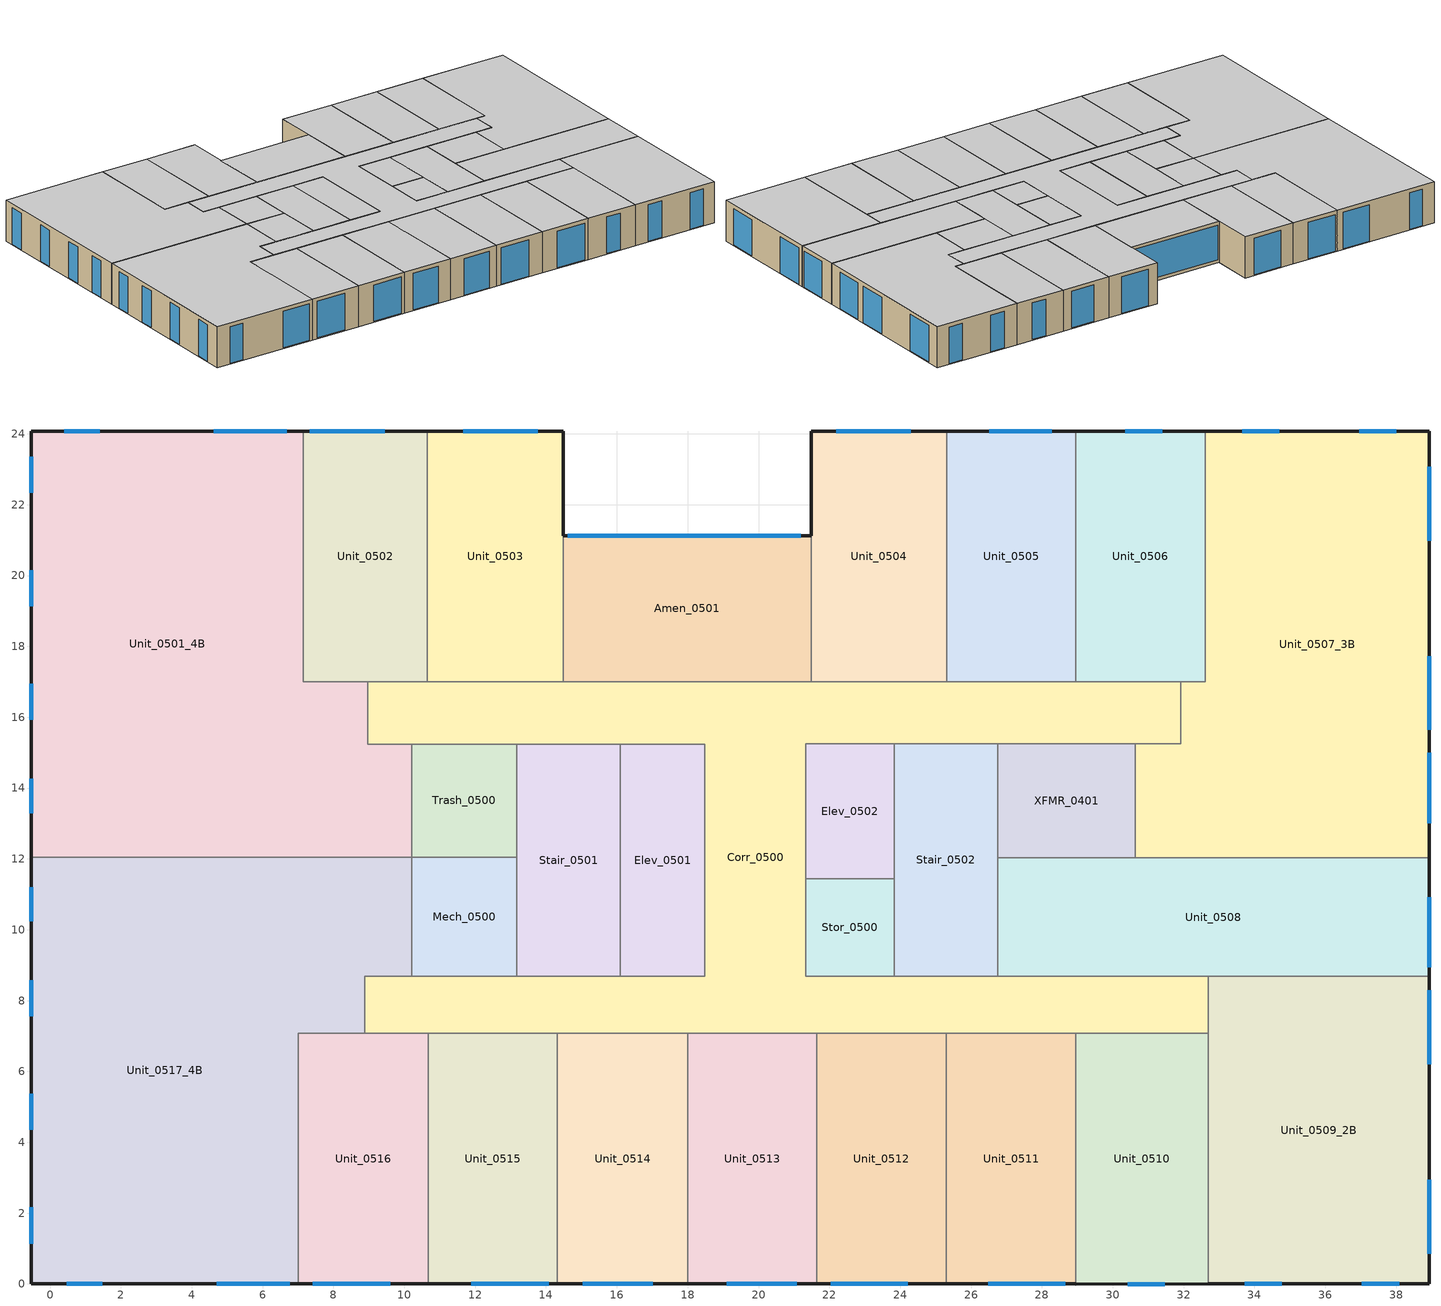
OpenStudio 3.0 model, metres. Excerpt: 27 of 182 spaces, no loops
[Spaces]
Stair_0502
 floor to Stair_0402: 26.75,15.25 26.75,8.69 23.83,8.69 23.83,15.25 z14.35
 wall to Stor_0500: 23.83,11.44 23.83,8.69 z14.35:17.3
 wall to Elev_0502: 23.83,15.25 23.83,11.44 z14.35:17.3
 wall to Corr_0500: 26.75,15.25 23.83,15.25 / 23.83,8.69 26.75,8.69 z14.35:17.3
 wall to XFMR_0401: 26.75,12.03 26.75,15.25 z14.35:17.3
 wall to Unit_0508: 26.75,8.69 26.75,11.48 26.75,12.03 z14.35:17.3
 ceiling adiabatic (Interior Ceiling): 26.75,8.69 26.75,15.25 23.83,15.25 23.83,8.69 z17.3
Unit_0513
 floor to Unit_0413: 21.64,7.07 21.64,0 18,0 18,7.07 z14.35
 wall outside: 18,0 21.64,0 z14.35:17.3
 wall to Unit_0514: 18,7.07 18,0 z14.35:17.3
 wall to Corr_0500: 21.64,7.07 18,7.07 z14.35:17.3
 wall to Unit_0512: 21.64,0 21.64,7.07 z14.35:17.3
 window: 19.1,0 21.08,0 z14.4:17.02
 ceiling adiabatic (Interior Ceiling): 18,0 21.64,0 21.64,7.07 18,7.07 z17.3
Elev_0502
 floor to Elev_0402: 23.83,15.25 23.83,11.44 21.34,11.44 21.34,15.25 z14.35
 wall to Stor_0500: 21.34,11.44 23.83,11.44 z14.35:17.3
 wall to Corr_0500: 23.83,15.25 21.34,15.25 21.34,11.44 z14.35:17.3
 ceiling adiabatic (Interior Ceiling): 23.83,11.44 23.83,15.25 21.34,15.25 21.34,11.44 z17.3
Corr_0500
 floor to Corr_0400: 8.97,17.01 31.92,17.01 31.92,15.25 21.34,15.25 21.34,8.69 32.69,8.69 32.69,7.07 8.88,7.07 8.88,8.69 18.48,8.69 18.48,15.24 8.97,15.24 z14.35
 wall to Unit_0509_2B: 32.69,7.07 32.69,8.69 z14.35:17.3
 wall to Unit_0510: 28.96,7.07 32.69,7.07 z14.35:17.3
 wall to Unit_0511: 25.3,7.07 28.96,7.07 z14.35:17.3
 wall to Unit_0512: 21.64,7.07 25.3,7.07 z14.35:17.3
 wall to Unit_0514: 14.33,7.07 18,7.07 z14.35:17.3
 wall to Unit_0515: 10.68,7.07 14.33,7.07 z14.35:17.3
 wall to Unit_0516: 8.88,7.07 10.68,7.07 z14.35:17.3
 wall to Unit_0517_4B: 10.21,8.69 8.88,8.69 8.88,7.07 z14.35:17.3
 wall to Mech_0500: 13.17,8.69 10.21,8.69 z14.35:17.3
 wall to Stair_0501: 16.1,8.69 13.17,8.69 / 13.17,15.24 16.1,15.24 z14.35:17.3
 wall to Elev_0501: 16.1,15.24 18.48,15.24 18.48,8.69 16.1,8.69 z14.35:17.3
 wall to Trash_0500: 10.21,15.24 13.17,15.24 z14.35:17.3
 wall to Unit_0501_4B: 8.97,17.01 8.97,15.24 10.21,15.24 z14.35:17.3
 wall to Unit_0502: 10.66,17.01 8.97,17.01 z14.35:17.3
 wall to Unit_0503: 14.48,17.01 10.66,17.01 z14.35:17.3
 wall to Amen_0501: 21.48,17.01 14.48,17.01 z14.35:17.3
 wall to Unit_0504: 25.31,17.01 21.48,17.01 z14.35:17.3
 wall to Unit_0505: 28.96,17.01 25.31,17.01 z14.35:17.3
 wall to Unit_0506: 31.92,17.01 28.96,17.01 z14.35:17.3
 wall to Unit_0507_3B: 30.63,15.25 31.92,15.25 31.92,17.01 z14.35:17.3
 wall to XFMR_0401: 26.75,15.25 30.63,15.25 z14.35:17.3
 wall to Stor_0500: 23.83,8.69 21.34,8.69 21.34,11.44 z14.35:17.3
 wall to Unit_0508: 32.69,8.69 26.75,8.69 z14.35:17.3
 ceiling adiabatic (Interior Ceiling): 32.69,7.07 32.69,8.69 21.34,8.69 21.34,15.25 31.92,15.25 31.92,17.01 8.97,17.01 8.97,15.24 18.48,15.24 18.48,8.69 8.88,8.69 8.88,7.07 z17.3
Unit_0506
 floor to Unit_0406: 32.61,24.08 32.61,17.01 28.96,17.01 28.96,24.08 z14.35
 wall outside: 32.61,24.08 28.96,24.08 z14.35:17.3
 wall to Unit_0507_3B: 31.92,17.01 32.61,17.01 32.61,24.08 z14.35:17.3
 wall to Unit_0505: 28.96,24.08 28.96,17.01 z14.35:17.3
 window: 31.4,24.08 30.35,24.08 z14.4:17.02
 ceiling adiabatic (Interior Ceiling): 32.61,17.01 32.61,24.08 28.96,24.08 28.96,17.01 z17.3
Unit_0502
 floor to Unit_0402: 10.66,24.08 10.66,17.01 7.15,17.01 7.15,24.08 z14.35
 wall outside: 10.66,24.08 7.15,24.08 z14.35:17.3
 wall to Unit_0503: 10.66,17.01 10.66,17.07 10.66,24.08 z14.35:17.3
 wall to Unit_0501_4B: 7.15,24.08 7.15,17.01 8.97,17.01 z14.35:17.3
 window: 9.45,24.08 7.33,24.08 z14.4:17.02
 ceiling adiabatic (Interior Ceiling): 10.66,17.01 10.66,24.08 7.15,24.08 7.15,17.01 z17.3
Amen_0501
 floor to Amen_0400: 21.48,21.13 21.48,17.01 14.48,17.01 14.48,21.13 z14.35
 wall outside: 21.48,21.13 14.48,21.13 z14.35:17.3
 wall to Unit_0504: 21.48,17.01 21.48,21.13 z14.35:17.3
 wall to Unit_0503: 14.48,21.13 14.48,17.01 z14.35:17.3
 window: 21.19,21.13 14.62,21.13 z14.58:17.06
 ceiling adiabatic (Interior Ceiling): 21.48,17.01 21.48,21.13 14.48,21.13 14.48,17.01 z17.3
Unit_0517_4B
 floor to Unit_0417_4B: 10.21,12.05 10.21,8.69 8.88,8.69 8.88,7.07 7.01,7.07 7.01,0 -0.53,0 -0.53,12.05 z14.35
 wall outside: -0.53,12.05 -0.53,12.04 -0.53,0 7.01,0 z14.35:17.3
 wall to Unit_0501_4B: 10.21,12.05 -0.53,12.05 z14.35:17.3
 wall to Mech_0500: 10.21,8.69 10.21,12.05 z14.35:17.3
 wall to Unit_0516: 7.01,0 7.01,5.98 7.01,7.07 8.88,7.07 z14.35:17.3
 window: 4.7,0 6.76,0 / 0.48,0 1.48,0 z14.4:17.02
 window (SEC-2015 Glazing - Fixed Metal Frame - N 1): -0.53,11.21 -0.53,10.24 / -0.53,8.57 -0.53,7.55 / -0.53,5.37 -0.53,4.35 / -0.53,2.16 -0.53,1.14 z14.4:17.02
 ceiling adiabatic (Interior Ceiling): 7.01,0 7.01,7.07 8.88,7.07 8.88,8.69 10.21,8.69 10.21,12.05 -0.53,12.05 -0.53,0 z17.3
Unit_0504
 floor to Unit_0404: 21.48,24.08 25.31,24.08 25.31,17.01 21.48,17.01 z14.35
 wall outside: 25.31,24.08 21.48,24.08 21.48,21.13 z14.35:17.3
 wall to Unit_0505: 25.31,17.01 25.31,17.07 25.31,24.08 z14.35:17.3
 window: 24.3,24.08 22.19,24.08 z14.4:17.02
 ceiling adiabatic (Interior Ceiling): 25.31,17.01 25.31,24.08 21.48,24.08 21.48,17.01 z17.3
Trash_0500
 floor to Trash_0400: 13.17,15.24 13.17,12.05 10.21,12.05 10.21,15.24 z14.35
 wall to Mech_0500: 10.21,12.05 13.17,12.05 z14.35:17.3
 wall to Unit_0501_4B: 10.21,15.24 10.21,12.05 z14.35:17.3
 wall to Stair_0501: 13.17,12.05 13.17,15.24 z14.35:17.3
 ceiling adiabatic (Interior Ceiling): 13.17,12.05 13.17,15.24 10.21,15.24 10.21,12.05 z17.3
Unit_0505
 floor to Unit_0405: 28.96,24.08 28.96,17.01 25.31,17.01 25.31,24.08 z14.35
 wall outside: 28.96,24.08 25.31,24.08 z14.35:17.3
 window: 28.28,24.08 26.51,24.08 z14.4:17.02
 ceiling adiabatic (Interior Ceiling): 28.96,17.01 28.96,24.08 25.31,24.08 25.31,17.01 z17.3
Unit_0516
 floor to Unit_0416: 10.68,7.07 10.68,0 7.01,0 7.01,7.07 z14.35
 wall outside: 7.01,0 10.68,0 z14.35:17.3
 wall to Unit_0515: 10.68,0 10.68,7.07 z14.35:17.3
 window: 7.41,0 9.6,0 z14.4:17.02
 ceiling adiabatic (Interior Ceiling): 10.68,0 10.68,7.07 7.01,7.07 7.01,0 z17.3
Stair_0501
 floor to Stair_0401: 16.1,15.24 16.1,8.69 13.17,8.69 13.17,15.24 z14.35
 wall to Elev_0501: 16.1,8.69 16.1,15.24 z14.35:17.3
 wall to Mech_0500: 13.17,12.05 13.17,8.69 z14.35:17.3
 ceiling adiabatic (Interior Ceiling): 13.17,8.69 16.1,8.69 16.1,15.24 13.17,15.24 z17.3
Unit_0507_3B
 floor to Unit_0407_3B: 38.94,24.08 38.94,12.03 30.63,12.03 30.63,15.25 31.92,15.25 31.92,17.01 32.61,17.01 32.61,24.08 z14.35
 wall outside: 38.94,12.03 38.94,24.08 32.61,24.08 z14.35:17.3
 wall to Unit_0508: 30.63,12.03 32.79,12.03 38.94,12.03 z14.35:17.3
 wall to XFMR_0401: 30.63,15.25 30.63,12.03 z14.35:17.3
 window: 38.94,13.01 38.94,14.99 / 38.94,15.64 38.94,17.73 / 38.94,20.98 38.94,23.07 / 38,24.08 36.95,24.08 / 34.7,24.08 33.65,24.08 z14.4:17.02
 ceiling adiabatic (Interior Ceiling): 38.94,12.03 38.94,24.08 32.61,24.08 32.61,17.01 31.92,17.01 31.92,15.25 30.63,15.25 30.63,12.03 z17.3
Stor_0500
 floor to Stor_0400: 21.34,11.44 23.83,11.44 23.83,8.69 21.34,8.69 z14.35
 ceiling adiabatic (Interior Ceiling): 23.83,8.69 23.83,11.44 21.34,11.44 21.34,8.69 z17.3
Unit_0509_2B
 floor to Unit_0409_2B: 38.94,8.69 38.94,0 32.69,0 32.69,8.69 z14.35
 wall outside: 32.69,0 38.94,0 38.94,8.69 z14.35:17.3
 wall to Unit_0508: 38.94,8.69 32.69,8.69 z14.35:17.3
 wall to Unit_0510: 32.69,7.07 32.69,0 z14.35:17.3
 window: 38.94,6.2 38.94,8.29 / 38.94,0.86 38.94,2.94 / 33.73,0 34.78,0 / 37.03,0 38.08,0 z14.4:17.02
 ceiling adiabatic (Interior Ceiling): 38.94,0 38.94,8.69 32.69,8.69 32.69,0 z17.3
Unit_0511
 floor to Unit_0411: 28.96,7.07 28.96,0 25.3,0 25.3,7.07 z14.35
 wall outside: 25.3,0 28.96,0 z14.35:17.3
 wall to Unit_0512: 25.3,7.07 25.3,0 z14.35:17.3
 wall to Unit_0510: 28.96,0 28.96,7.07 z14.35:17.3
 window: 26.49,0 28.66,0 z14.4:17.02
 ceiling adiabatic (Interior Ceiling): 28.96,0 28.96,7.07 25.3,7.07 25.3,0 z17.3
XFMR_0401
 floor to Elec_0400: 30.63,15.25 30.63,12.03 26.75,12.03 26.75,15.25 z14.35
 wall to Unit_0508: 26.75,12.03 30.63,12.03 z14.35:17.3
 ceiling adiabatic (Interior Ceiling): 30.63,12.03 30.63,15.25 26.75,15.25 26.75,12.03 z17.3
Unit_0514
 floor to Unit_0414: 18,7.07 18,0 14.33,0 14.33,7.07 z14.35
 wall outside: 14.33,0 18,0 z14.35:17.3
 wall to Unit_0515: 14.33,7.07 14.33,0 z14.35:17.3
 window: 15.04,0 17.02,0 z14.4:17.02
 ceiling adiabatic (Interior Ceiling): 14.33,0 18,0 18,7.07 14.33,7.07 z17.3
Unit_0510
 floor to Unit_0410: 32.69,7.07 32.69,0 28.96,0 28.96,7.07 z14.35
 wall outside: 28.96,0 32.69,0 z14.35:17.3
 window: 30.42,0 31.47,0 z14.4:17.02
 ceiling adiabatic (Interior Ceiling): 28.96,0 32.69,0 32.69,7.07 28.96,7.07 z17.3
Mech_0500
 floor to Mech_0400: 13.17,12.05 13.17,8.69 10.21,8.69 10.21,12.05 z14.35
 ceiling adiabatic (Interior Ceiling): 13.17,8.69 13.17,12.05 10.21,12.05 10.21,8.69 z17.3
Unit_0501_4B
 floor to Unit_0401_4B: -0.53,24.08 7.15,24.08 7.15,17.01 8.97,17.01 8.97,15.24 10.21,15.24 10.21,12.05 -0.53,12.05 z14.35
 wall outside: 7.15,24.08 -0.53,24.08 -0.53,12.05 z14.35:17.3
 window (SEC-2015 Glazing - Fixed Metal Frame - N 1): -0.53,23.36 -0.53,22.34 / -0.53,20.15 -0.53,19.13 / -0.53,16.94 -0.53,15.93 / -0.53,14.26 -0.53,13.29 z14.4:17.02
 window: 6.69,24.08 4.62,24.08 / 1.41,24.08 0.4,24.08 z14.4:17.02
 ceiling adiabatic (Interior Ceiling): 10.21,12.05 10.21,15.24 8.97,15.24 8.97,17.01 7.15,17.01 7.15,24.08 -0.53,24.08 -0.53,12.05 z17.3
Elev_0501
 floor to Elev_0401: 18.48,15.24 18.48,8.69 16.1,8.69 16.1,15.24 z14.35
 ceiling adiabatic (Interior Ceiling): 16.1,8.69 18.48,8.69 18.48,15.24 16.1,15.24 z17.3
Unit_0503
 floor to Unit_0403: 10.66,24.08 14.48,24.08 14.48,17.01 10.66,17.01 z14.35
 wall outside: 14.48,21.13 14.48,24.08 10.66,24.08 z14.35:17.3
 window: 13.77,24.08 11.66,24.08 z14.4:17.02
 ceiling adiabatic (Interior Ceiling): 14.48,17.01 14.48,24.08 10.66,24.08 10.66,17.01 z17.3
Unit_0508
 floor to Unit_0408: 38.94,12.03 38.94,8.69 26.75,8.69 26.75,12.03 z14.35
 wall outside: 38.94,8.69 38.94,12.03 z14.35:17.3
 window: 38.94,8.93 38.94,10.92 z14.4:17.02
 ceiling adiabatic (Interior Ceiling): 38.94,8.69 38.94,12.03 26.75,12.03 26.75,8.69 z17.3
Unit_0515
 floor to Unit_0415: 14.33,7.07 14.33,0 10.68,0 10.68,7.07 z14.35
 wall outside: 10.68,0 14.33,0 z14.35:17.3
 window: 11.89,0 14.08,0 z14.4:17.02
 ceiling adiabatic (Interior Ceiling): 14.33,0 14.33,7.07 10.68,7.07 10.68,0 z17.3
Unit_0512
 floor to Unit_0412: 25.3,7.07 25.3,0 21.64,0 21.64,7.07 z14.35
 wall outside: 21.64,0 25.3,0 z14.35:17.3
 window: 22.04,0 24.21,0 z14.4:17.02
 ceiling adiabatic (Interior Ceiling): 25.3,0 25.3,7.07 21.64,7.07 21.64,0 z17.3
[Building]
1300 NE 45th: North Axis {deg}=90; Space Type=SEC2015-MF-Residential_1B; Default Construction Set=2015 Seattle Energy Code - MF; Default Schedule Set=SEC2015-MF-RESIDENTIAL-SCH-SET
[Site]
SEATTLE: Latitude {deg}=47.45; Longitude {deg}=-122.3; Time Zone {hr}=-8; Elevation {m}=122
[ClimateZones]
Climate Zone Institution Name 1=ASHRAE; Climate Zone Document Name 1=ANSI/ASHRAE Standard 169; Climate Zone Document Year 1=2006; Climate Zone Value 1=4C; Climate Zone Institution Name 2=CEC; Climate Zone Document Name 2=California Climate Zone Descriptions; Climate Zone Document Year 2=1995
[SizingPeriod:DesignDay] Barometric Pressure {Pa}=99868; Sky Clearness=0; Rain Indicator=0; Snow Indicator=0; Day of Month=21; Daylight Saving Time Indicator=0; Dry-Bulb Temperature Range Modifier Type=DefaultMultipliers
Name | Maximum Dry-Bulb Temperature {C} | Daily Dry-Bulb Temperature Range {deltaC} | Humidity Indicating Conditions at Maximum Dry-Bulb | Wind Speed {m/s} | Wind Direction {deg} | Month | Day Type | Humidity Indicating Type | Solar Model Indicator | ASHRAE Taub | ASHRAE Taud
SEATTLE Ann Htg 99.6% Condns DB | -4.2 | 0 | -4.2 | 4.3 | 20 | 12 | WinterDesignDay | Wetbulb | ASHRAEClearSky
SEATTLE Ann Hum_n 99.6% Condns DP=>MCDB | -0.4 | 0 | -13 | 4.3 | 20 | 12 | WinterDesignDay | Dewpoint | ASHRAEClearSky
SEATTLE Ann Htg Wind 99.6% Condns WS=>MCDB | 5.6 | 0 | 5.6 | 12.1 | 20 | 12 | WinterDesignDay | Wetbulb | ASHRAEClearSky
SEATTLE Ann Clg .4% Condns DB=>MWB | 29.4 | 10.4 | 18.3 | 4.2 | 350 | 8 | SummerDesignDay | Wetbulb | ASHRAETau | 0.352 | 2.561
[Construction]
SEC-2015 Comm Group R BG ExtWall: R-13 + R-6 CI: Concrete - 8 inch - 140 lb/ft3, R-6 CI, R-13 Cavity (R-6 eff), 5/8 in. Gypsum Board
Interior Floor: F16 Acoustic tile, F05 Ceiling air space resistance, M11 100mm lightweight concrete
Interior Wall: G01a 19mm gypsum board, F04 Wall air space resistance, G01a 19mm gypsum board
Interior Ceiling: M11 100mm lightweight concrete, F05 Ceiling air space resistance, F16 Acoustic tile
SEC-2015 Opaque Door- Swinging: SEC-2015 Opaque Door- Swinging - Material
SEC-2015 Comm Group R ExtRoof IEAD: Roof Membrane, IEAD Roof Insulation R-36.7 IP, Metal Decking
SEC-2015 Comm Group R AG ExtWall SteelFrame: R-19 + R-8.5 CI: Stucco - 7/8 inch, 5/8 in. Gypsum Board, R-8.5 CI, R-19 Cavity (R-7.1 eff), 5/8 in. Gypsum Board
SEC-2015 Comm Group R Exposed Floor Mass: Floor Insulation R-32 IP, MAT-CC05 8 HW CONCRETE, CP02 CARPET PAD 2
SEC-2015 Glazed Door - SEW: SEC-2015 Glazed Door - SEW - Material
SEC-2015 Glazing - Fixed Metal Frame - SEW: SEC-2015 Glazing - Fixed Metal Frame - SEW - Material
SEC-2015 Opaque Door- NonSwinging: SEC-2015 Opaque Door- NonSwinging - Material
SEC-2015 Glazing - Fixed Metal Frame - N 1: SEC-2015 Glazing - Fixed Metal Frame - N - Material
[Material]
Name | Roughness | Thickness {m} | Conductivity {W/m-K} | Density {kg/m3} | Specific Heat {J/kg-K} | Thermal Absorptance | Solar Absorptance | Visible Absorptance
Concrete - 8 inch - 140 lb/ft3 | MediumRough | 0.2032 | 1.94902 | 2239.06 | 921.096 | 0.9 | 0.7 | 0.7
Roof Membrane | VeryRough | 0.0095 | 0.16 | 1121.29 | 1460 | 0.9 | 0.7 | 0.7
Metal Decking | MediumSmooth | 0.0015 | 45.006 | 7680 | 418.4 | 0.9 | 0.6 | 0.6
F16 Acoustic tile | MediumSmooth | 0.0191 | 0.06 | 368 | 590 | 0.9 | 0.3 | 0.3
M11 100mm lightweight concrete | MediumRough | 0.1016 | 0.53 | 1280 | 840 | 0.9 | 0.5 | 0.5
G01a 19mm gypsum board | MediumSmooth | 0.019 | 0.16 | 800 | 1090 | 0.9 | 0.4 | 0.4
5/8 in. Gypsum Board | MediumSmooth | 0.0159 | 0.16 | 800 | 1090 | 0.9 | 0.7 | 0.7
IEAD Roof Insulation R-36.7 IP | MediumRough | 0.316696 | 0.049 | 265 | 836.8 | 0.9 | 0.7 | 0.7
MAT-CC05 8 HW CONCRETE | Rough | 0.20321 | 1.311 | 2240 | 836.8 | 0.9 | 0.7 | 0.7
Floor Insulation R-32 IP | MediumRough | 0.253598 | 0.045 | 265 | 836.8 | 0.9 | 0.7 | 0.7
R-6 CI | MediumSmooth | 0.024323 | 0.0230188 | 16.0185 | 1130.436
R-13 Cavity (R-6 eff) | MediumSmooth | 0.024323 | 0.0230188 | 16.0185 | 1130.436 | 0.9
Stucco - 7/8 inch | Smooth | 0.022352 | 0.701106 | 1855.1 | 837.36
R-8.5 CI | MediumSmooth | 0.0344576 | 0.0230188 | 16.0185 | 1130.436
R-19 Cavity (R-7.1 eff) | MediumSmooth | 0.0287823 | 0.0230188 | 16.0185 | 1130.436 | 0.9
[Material:NoMass]
Name | Roughness | Thermal Resistance {m2-K/W} | Thermal Absorptance | Solar Absorptance | Visible Absorptance
CP02 CARPET PAD 2 | VeryRough | 0.21648 | 0.9 | 0.7 | 0.8
SEC-2015 Opaque Door- Swinging - Material | Smooth | 0.475497
SEC-2015 Opaque Door- NonSwinging - Material | Smooth | 0.517764
[Material:AirGap]
Name | Thermal Resistance {m2-K/W}
F05 Ceiling air space resistance | 0.18
F04 Wall air space resistance | 0.15
[WindowMaterial:Blind]
Window Material Blind 1: Slat Width {m}=0.025; Slat Separation {m}=0.01875; Front Side Slat Beam Solar Reflectance=0.5; Back Side Slat Beam Solar Reflectance=0.5; Front Side Slat Diffuse Solar Reflectance=0.5; Back Side Slat Diffuse Solar Reflectance=0.5; Slat Beam Visible Transmittance=0
[DefaultSurfaceConstructions]
Name | Floor Construction | Wall Construction | Roof Ceiling Construction
Default Surface Constructions 23 | Interior Floor | Interior Wall | Interior Ceiling
Default Surface Constructions 24 | SEC-2015 Comm Group R Slab-On-Ground | SEC-2015 Comm Group R BG ExtWall: R-13 + R-6 CI
Default Surface Constructions 22 adj ext wall insulation adj ext wall insulation | SEC-2015 Comm Group R Exposed Floor Mass | SEC-2015 Comm Group R AG ExtWall SteelFrame: R-19 + R-8.5 CI | SEC-2015 Comm Group R ExtRoof IEAD
[DefaultSubSurfaceConstructions]
Name | Fixed Window Construction | Door Construction | Glass Door Construction | Overhead Door Construction
Default Sub Surface Constructions 15 | SEC-2015 Glazing - Fixed Metal Frame - SEW | SEC-2015 Opaque Door- Swinging | SEC-2015 Glazed Door - SEW | SEC-2015 Opaque Door- NonSwinging
Default Sub Surface Constructions 16
[WindowMaterial:SimpleGlazingSystem] Visible Transmittance=0.6
Name | U-Factor {W/m2-K} | Solar Heat Gain Coefficient
SEC-2015 Glazed Door - SEW - Material | 3.40696 | 0.35
SEC-2015 Glazing - Fixed Metal Frame - SEW - Material | 2.15774 | 0.35
SEC-2015 Glazing - Fixed Metal Frame - N - Material | 2.15774 | 0.53
[DefaultConstructionSet]
2015 Seattle Energy Code - MF: Default Exterior Surface Constructions=Default Surface Constructions 22 adj ext wall insulation adj ext wall insulation; Default Interior Surface Constructions=Default Surface Constructions 23; Default Ground Contact Surface Constructions=Default Surface Constructions 24; Default Exterior SubSurface Constructions=Default Sub Surface Constructions 15; Default Interior SubSurface Constructions=Default Sub Surface Constructions 16
[Construction:FfactorGroundFloor]
SEC-2015 Comm Group R Slab-On-Ground: F-Factor {W/m-K}=0.934597; Area {m2}=88.9082; PerimeterExposed {m}=40.2336
[Lights:Definition] Design Level Calculation Method=Watts/Area
Name | Watts per Space Floor Area {W/m2}
Amenity Lights Definition | 5.59723
Stair Lights Definition | 5.38196
Storage Lights Definition | 4.84376
Elec/Mech Lights Definition | 7.31946
Apartment Lights Definition | 3.98265
Corridor Lights Definition | 5.16668
[DesignSpecification:OutdoorAir] Outdoor Air Method=Sum
Name | Outdoor Air Flow per Person {m3/s-person} | Outdoor Air Flow per Floor Area {m3/s-m2} | Outdoor Air Flow Rate {m3/s} | Outdoor Air Flow Air Changes per Hour {1/hr}
SEC-2015 MF-Apartment Ventilation-1B | 0 | 0 | 0.0141584
SEC-2015 MF-Corridor Ventilation; SEC-2015 MF-Storage Ventilation |  | 0.0006096
SEC-2015 MF-Amenity Ventilation | 0.00235974 | 0.0006096
SEC-2015 MF-Elec/MechRoom Ventilation; SEC-2015 MF-Stair Ventilation |  | 0.0003048
SEC-2015 MF-Apartment Ventilation-2B | 0 | 0 | 0.0259571
SEC-2015 MF-Apartment Ventilation-3B |  | 0 | 0.0259571 | 0
SEC-2015 MF-Apartment Ventilation-4B |  | 0 | 0.0353961 | 0
[ThermostatSetpoint:DualSetpoint]
Name | Heating Setpoint Temperature Schedule | Cooling Setpoint Temperature Schedule
Thermostat Setpoint Dual Setpoint 156 | SEC2015-MF-Corridor_HtgSetp | SEC2015-MF-Corridor_ClgSetp
Thermostat Setpoint Dual Setpoint 157; Thermostat Setpoint Dual Setpoint 161; Thermostat Setpoint Dual Setpoint 162; Thermostat Setpoint Dual Setpoint 166; Thermostat Setpoint Dual Setpoint 170; Thermostat Setpoint Dual Setpoint 175; Thermostat Setpoint Dual Setpoint 180
Thermostat Setpoint Dual Setpoint 158; Thermostat Setpoint Dual Setpoint 159; Thermostat Setpoint Dual Setpoint 160; Thermostat Setpoint Dual Setpoint 163; Thermostat Setpoint Dual Setpoint 165; Thermostat Setpoint Dual Setpoint 167; Thermostat Setpoint Dual Setpoint 168; Thermostat Setpoint Dual Setpoint 171; Thermostat Setpoint Dual Setpoint 172; Thermostat Setpoint Dual Setpoint 173; Thermostat Setpoint Dual Setpoint 174; Thermostat Setpoint Dual Setpoint 176; Thermostat Setpoint Dual Setpoint 177; Thermostat Setpoint Dual Setpoint 178; Thermostat Setpoint Dual Setpoint 179; Thermostat Setpoint Dual Setpoint 181; Thermostat Setpoint Dual Setpoint 182 | SEC2015-MF-Apartment_HtgSetp | SEC2015-MF-Apartment_ClgSetp
Thermostat Setpoint Dual Setpoint 164 | SEC2015-MF-ElecMech_HtgSetp | SEC2015-MF-ElecMech_ClgSetp
Thermostat Setpoint Dual Setpoint 169 | SEC2015-MF-Amenity_HtgSetp | SEC2015-MF-Amenity_ClgSetp
[People:Definition] Fraction Radiant=0.3
Name | Number of People Calculation Method | Number of People {people} | People per Space Floor Area {person/m2}
Apartment 1BR People Definition | People | 1
Amenity People Definition | People/Area |  | 0.107639
[ShadingControl]
Shading Control 1: Shading Type=InteriorBlind; Shading Device Material=Window Material Blind 1
[BuildingStory]
Building Story 05: Nominal Floor to Floor Height {m}=2.9464
[Space] Default Construction Set=2015 Seattle Energy Code - MF; Building Story=Building Story 05
Name | Space Type | Thermal Zone
Stair_0502 | SEC2015-MF-Stair | Thermal Zone: Stair_0502
Unit_0513 | SEC2015-MF-Residential_1B | Thermal Zone: Unit_0513
Elev_0502 | SEC2015-MF-Shaft | Thermal Zone: Elev_0502
Corr_0500 | SEC2015-MF-Coridor | Thermal Zone: Corr_0500
Unit_0506 | SEC2015-MF-Residential_1B | Thermal Zone: Unit_0506
Unit_0502 | SEC2015-MF-Residential_1B | Thermal Zone: Unit_0502
Amen_0501 | SEC2015-MF-Amenity | Thermal Zone: Amen_0501
Unit_0517_4B | SEC2015-MF-Residential_4B | Thermal Zone: Unit_0517_4B
Unit_0504 | SEC2015-MF-Residential_1B | Thermal Zone: Unit_0504
Trash_0500 | SEC2015-MF-Storage | Thermal Zone: Trash_0500
Unit_0505 | SEC2015-MF-Residential_1B | Thermal Zone: Unit_0505
Unit_0516 | SEC2015-MF-Residential_1B | Thermal Zone: Unit_0516
Stair_0501 | SEC2015-MF-Stair | Thermal Zone: Stair_0501
Unit_0507_3B | SEC2015-MF-Residential_3B | Thermal Zone: Unit_0507_3B
Stor_0500 | SEC2015-MF-Storage | Thermal Zone: Stor_0500
Unit_0509_2B | SEC2015-MF-Residential_2B | Thermal Zone: Unit_0509_2B
Unit_0511 | SEC2015-MF-Residential_1B | Thermal Zone: Unit_0511
XFMR_0401 | SEC2015-MF-Transformer | Thermal Zone: XFMR_0401
Unit_0514 | SEC2015-MF-Residential_1B | Thermal Zone: Unit_0514
Unit_0510 | SEC2015-MF-Residential_1B | Thermal Zone: Unit_0510
Mech_0500 | SEC2015-MF-Elec/MechRoom | Thermal Zone: Mech_0500
Unit_0501_4B | SEC2015-MF-Residential_4B | Thermal Zone: Unit_0501_4B
Elev_0501 | SEC2015-MF-Shaft | Thermal Zone: Elev_0501
Unit_0503 | SEC2015-MF-Residential_1B | Thermal Zone: Unit_0503
Unit_0508 | SEC2015-MF-Residential_1B | Thermal Zone: Unit_0508
Unit_0515 | SEC2015-MF-Residential_1B | Thermal Zone: Unit_0515
Unit_0512 | SEC2015-MF-Residential_1B | Thermal Zone: Unit_0512
[SpaceType]
Name | Default Schedule Set | Design Specification Outdoor Air Object | Standards Building Type | Standards Space Type
SEC2015-MF-Residential_1B | SEC2015-MF-RESIDENTIAL-SCH-SET | SEC-2015 MF-Apartment Ventilation-1B | MidriseApartment | Apartment
SEC2015-MF-Coridor | SEC2015-MF-CORRIDOR-SCH-SET | SEC-2015 MF-Corridor Ventilation | MidriseApartment | Corridor
SEC2015-MF-Amenity | SEC2015-MF-AMENITY-SCH-SET | SEC-2015 MF-Amenity Ventilation | Office | BreakRoom
SEC2015-MF-Elec/MechRoom | SEC2015-MF-ELECMECH-SCH-SET | SEC-2015 MF-Elec/MechRoom Ventilation | Office | Elec/MechRoom
SEC2015-MF-Transformer | SEC2015-MF-TRANSFORMER-SCH-SET | SEC-2015 MF-Elec/MechRoom Ventilation | Office | IT_Room
SEC2015-MF-Stair | SEC2015-MF-STAIR-SCH-SET | SEC-2015 MF-Stair Ventilation | Office | Stair
SEC2015-MF-Storage | SEC2015-MF-STORAGE-SCH-SET | SEC-2015 MF-Storage Ventilation | Office | Storage
SEC2015-MF-Shaft | SEC2015-MF-SHAFT-SCH-SET | SEC-2015 MF-Stair Ventilation | Office | Stair
SEC2015-MF-Residential_2B | SEC2015-MF-RESIDENTIAL-SCH-SET | SEC-2015 MF-Apartment Ventilation-2B | MidriseApartment | Apartment
SEC2015-MF-Residential_3B | SEC2015-MF-RESIDENTIAL-SCH-SET | SEC-2015 MF-Apartment Ventilation-3B | MidriseApartment | Apartment
SEC2015-MF-Residential_4B | SEC2015-MF-RESIDENTIAL-SCH-SET | SEC-2015 MF-Apartment Ventilation-4B | MidriseApartment | Apartment
[Lights] Fraction Replaceable=1
Name | Lights Definition | Space or SpaceType | Schedule
Apartment Lights | Apartment Lights Definition | SEC2015-MF-Residential_1B
90.1-2010 - MidriseApartment - Corridor Lights | Corridor Lights Definition | SEC2015-MF-Coridor
Amenity Lights | Amenity Lights Definition | SEC2015-MF-Amenity
Lights 2 | Stair Lights Definition | SEC2015-MF-Stair
Lights 3 | Storage Lights Definition | SEC2015-MF-Storage | MidriseApartment ElecMech Light
Lights 4 | Elec/Mech Lights Definition | SEC2015-MF-Transformer | MidriseApartment ElecMech Light
Lights 7 | Elec/Mech Lights Definition | SEC2015-MF-Elec/MechRoom
Apartment Lights 1 | Apartment Lights Definition | SEC2015-MF-Residential_2B
Apartment Lights 2 | Apartment Lights Definition | SEC2015-MF-Residential_3B
Apartment Lights 3 | Apartment Lights Definition | SEC2015-MF-Residential_4B
[People] Multiplier=1
Name | People Definition | Space or SpaceType
Apartment People | Apartment 1BR People Definition | SEC2015-MF-Residential_1B
Amenity People | Amenity People Definition | SEC2015-MF-Amenity
Apartment People 1 | Apartment 1BR People Definition | SEC2015-MF-Residential_2B
Apartment People 2 | Apartment 1BR People Definition | SEC2015-MF-Residential_3B
Apartment People 3 | Apartment 1BR People Definition | SEC2015-MF-Residential_4B
[SpaceInfiltration:DesignFlowRate] Design Flow Rate Calculation Method=Flow/ExteriorArea; Flow per Exterior Surface Area {m3/s-m2}=0.001524
Name | Space or SpaceType
Apartment Infiltration
HighriseApartment Corridor Infiltration | SEC2015-MF-Coridor
HighriseApartment Apartment Infiltration 1 | SEC2015-MF-Amenity
HighriseApartment Corridor Infiltration 3 | SEC2015-MF-Elec/MechRoom
HighriseApartment Corridor Infiltration 4 | SEC2015-MF-Transformer
HighriseApartment Corridor Infiltration 5 | SEC2015-MF-Stair
HighriseApartment Corridor Infiltration 6 | SEC2015-MF-Storage
HighriseApartment Corridor Infiltration 8 | SEC2015-MF-Shaft
HighriseApartment Apartment Infiltration 2 | SEC2015-MF-Residential_1B
HighriseApartment Apartment Infiltration 3 | SEC2015-MF-Residential_3B
HighriseApartment Apartment Infiltration 4 | SEC2015-MF-Residential_4B
HighriseApartment Apartment Infiltration 5 | SEC2015-MF-Residential_2B
[ElectricEquipment:Definition] Design Level Calculation Method=Watts/Area
Name | Watts per Space Floor Area {W/m2}
Apartment Electric Equipment Definition | 6.67362
Amenity Electric Equipment Definition | 8.18057
Elec/MechRoom Electric Equipment Definition | 2.90626
[ElectricEquipment]
Name | Electric Equipment Definition | Space or SpaceType
Apartment Electric Equipment | Apartment Electric Equipment Definition | SEC2015-MF-Residential_1B
Amenity Electric Equipment | Amenity Electric Equipment Definition | SEC2015-MF-Amenity
90.1-2010 - Office - Elec/MechRoom Electric Equipment | Elec/MechRoom Electric Equipment Definition | SEC2015-MF-Elec/MechRoom
Apartment Electric Equipment 1 | Apartment Electric Equipment Definition | SEC2015-MF-Residential_2B
Apartment Electric Equipment 2 | Apartment Electric Equipment Definition | SEC2015-MF-Residential_3B
Apartment Electric Equipment 3 | Apartment Electric Equipment Definition | SEC2015-MF-Residential_4B
[DefaultScheduleSet]
Name | Number of People Schedule | People Activity Level Schedule | Lighting Schedule | Electric Equipment Schedule | Infiltration Schedule
SEC2015-MF-RESIDENTIAL-SCH-SET | MidriseApartment Apartment Occ | MidriseApartment Activity | MidriseApartment Apartment Light | MidriseApartment Apartment Equip | MidriseApartment Infil (0.25)
SEC2015-MF-CORRIDOR-SCH-SET |  |  | Always On |  | MidriseApartment Infil (0.25)
SEC2015-MF-AMENITY-SCH-SET | MidriseApartment Apartment Occ | MidriseApartment Activity | MidriseApartment Common Light | MidriseApartment Common Equip | MidriseApartment Infil (0.25)
SEC2015-MF-ELECMECH-SCH-SET; SEC2015-MF-TRANSFORMER-SCH-SET |  |  | MidriseApartment ElecMech Light | MidriseApartment Common Equip | Always On
SEC2015-MF-STAIR-SCH-SET |  |  | Always On |  | Always On
SEC2015-MF-STORAGE-SCH-SET |  |  | MidriseApartment Common Light | MidriseApartment Common Equip | Always On
SEC2015-MF-SHAFT-SCH-SET
[ThermalZone] Multiplier=6; Use Ideal Air Loads=Yes
Name | Thermostat
Thermal Zone: Unit_0501_4B | Thermostat Setpoint Dual Setpoint 159
Thermal Zone: XFMR_0401 | Thermostat Setpoint Dual Setpoint 164
Thermal Zone: Stair_0501 | Thermostat Setpoint Dual Setpoint 157
Thermal Zone: Unit_0508 | Thermostat Setpoint Dual Setpoint 165
Thermal Zone: Stair_0502 | Thermostat Setpoint Dual Setpoint 166
Thermal Zone: Unit_0513 | Thermostat Setpoint Dual Setpoint 158
Thermal Zone: Elev_0502 | Thermostat Setpoint Dual Setpoint 170
Thermal Zone: Corr_0500 | Thermostat Setpoint Dual Setpoint 156
Thermal Zone: Unit_0506 | Thermostat Setpoint Dual Setpoint 167
Thermal Zone: Unit_0502 | Thermostat Setpoint Dual Setpoint 168
Thermal Zone: Amen_0501 | Thermostat Setpoint Dual Setpoint 169
Thermal Zone: Unit_0517_4B | Thermostat Setpoint Dual Setpoint 163
Thermal Zone: Unit_0504 | Thermostat Setpoint Dual Setpoint 160
Thermal Zone: Elev_0501 | Thermostat Setpoint Dual Setpoint 161
Thermal Zone: Trash_0500 | Thermostat Setpoint Dual Setpoint 162
Thermal Zone: Unit_0505 | Thermostat Setpoint Dual Setpoint 178
Thermal Zone: Unit_0516 | Thermostat Setpoint Dual Setpoint 181
Thermal Zone: Unit_0507_3B | Thermostat Setpoint Dual Setpoint 174
Thermal Zone: Stor_0500 | Thermostat Setpoint Dual Setpoint 180
Thermal Zone: Unit_0509_2B | Thermostat Setpoint Dual Setpoint 182
Thermal Zone: Unit_0511 | Thermostat Setpoint Dual Setpoint 173
Thermal Zone: Unit_0514 | Thermostat Setpoint Dual Setpoint 171
Thermal Zone: Unit_0510 | Thermostat Setpoint Dual Setpoint 179
Thermal Zone: Mech_0500 | Thermostat Setpoint Dual Setpoint 175
Thermal Zone: Unit_0503 | Thermostat Setpoint Dual Setpoint 172
Thermal Zone: Unit_0515 | Thermostat Setpoint Dual Setpoint 177
Thermal Zone: Unit_0512 | Thermostat Setpoint Dual Setpoint 176
[OtherEquipment:Definition]
Transformer Heat: Design Level Calculation Method=EquipmentLevel; Design Level {W}=0
[Exterior:Lights:Definition] Design Level {W}=0
Lights Garage Definition; Exterior Lights Definition
[Exterior:Lights] Schedule=Always On Discrete
Name | Exterior Lights Definition | Control Option
Lights Garage | Lights Garage Definition
Exterior Lights | Exterior Lights Definition | AstronomicalClock
[OtherEquipment]
Other Equipment 2: Other Equipment Definition=Transformer Heat; Space or SpaceType=SEC2015-MF-Transformer; Schedule=Always On
[Schedule:Constant]
Always On Discrete: Value=1
[Schedule:Ruleset]
Name | Default Day Schedule | Summer Design Day Schedule | Winter Design Day Schedule
MidriseApartment Apartment Light | MidriseApartment Apartment Light Default Schedule | MidriseApartment Apartment Light Summer Design Day | MidriseApartment Apartment Light Winter Design Day
MidriseApartment Apartment Occ | MidriseApartment Apartment Occ Default Schedule | MidriseApartment Apartment Occ Summer Design Day | MidriseApartment Apartment Occ Winter Design Day
MidriseApartment Activity | MidriseApartment Activity Default Schedule | MidriseApartment Activity Summer Design Day | MidriseApartment Activity Winter Design Day
MidriseApartment Infil (0.25) | MidriseApartment Infil Default Schedule | MidriseApartment Infil Summer Design Day | MidriseApartment Infil Winter Design Day
MidriseApartment Apartment Equip | MidriseApartment Apartment Equip Default Schedule | MidriseApartment Apartment Equip Summer Design Day | MidriseApartment Apartment Equip Winter Design Day
SEC2015-MF-Apartment_HtgSetp | MidriseApartment Apartment HtgSetp Default Schedule | Schedule Day 5 | Schedule Day 4
SEC2015-MF-Apartment_ClgSetp | MidriseApartment Apartment ClgSetp Default Schedule | Schedule Day 3 | Schedule Day 2
SEC2015-MF-Corridor_HtgSetp | Schedule Day 1 | Schedule Day 8 | Schedule Day 7
SEC2015-MF-Corridor_ClgSetp | Schedule Day 6 | Schedule Day 11 | Schedule Day 10
Always On | Always On Default
MidriseApartment ElecMech Light | Schedule Day 9
SEC2015-MF-ElecMech_ClgSetp | Schedule Day 12
SEC2015-MF-ElecMech_HtgSetp | Schedule Day 13
MidriseApartment Common Equip | MidriseApartment Apartment Equip Default Schedule 2 | MidriseApartment Apartment Equip Summer Design Day 2 | MidriseApartment Apartment Equip Winter Design Day 1
MidriseApartment Common Light | MidriseApartment Apartment Light Default Schedule 1 | MidriseApartment Apartment Light Summer Design Day 1 | MidriseApartment Apartment Light Winter Design Day 1
SEC2015-MF-Amenity_ClgSetp | MidriseApartment Office ClgSetp Default Schedule 1 | MidriseApartment Office ClgSetp Summer Design Day 1 | MidriseApartment Office ClgSetp Winter Design Day 1
SEC2015-MF-Amenity_HtgSetp | MidriseApartment Office HtgSetp Default Schedule 1 | MidriseApartment Office HtgSetp Summer Design Day 1 | MidriseApartment Office HtgSetp Winter Design Day 1
[Schedule:Day]
MidriseApartment Apartment Light Default Schedule; MidriseApartment Apartment Light Summer Design Day; MidriseApartment Apartment Light Winter Design Day: 6, 0, 0.016, 7, 0, 0.077, 9, 0, 0.14, 12, 0, 0.108, 17, 0, 0.077, 18, 0, 0.108, 22, 0, 0.217, 23, 0, 0.186, 24, 0, 0.015
MidriseApartment Apartment Occ Default Schedule; MidriseApartment Apartment Occ Summer Design Day; MidriseApartment Apartment Occ Winter Design Day: 7, 0, 1, 8, 0, 0.85, 9, 0, 0.39, 16, 0, 0.25, 17, 0, 0.3, 18, 0, 0.52, 21, 0, 0.87, 24, 0, 1
MidriseApartment Activity Default Schedule; MidriseApartment Activity Summer Design Day; MidriseApartment Activity Winter Design Day: 24, 0, 120
MidriseApartment Infil Default Schedule: 24, 0, 0.25
MidriseApartment Infil Summer Design Day; MidriseApartment Infil Winter Design Day; Always On Default: 24, 0, 1
MidriseApartment Apartment Equip Default Schedule; MidriseApartment Apartment Equip Summer Design Day; MidriseApartment Apartment Equip Winter Design Day: 5, 0, 0.1, 6, 0, 0.2, 7, 0, 0.45, 8, 0, 0.55, 9, 0, 0.45, 16, 0, 0.1, 17, 0, 0.35, 18, 0, 0.6, 19, 0, 0.55, 20, 0, 0.5, 21, 0, 0.35, 22, 0, 0.3, 23, 0, 0.2, 24, 0, 0.1
MidriseApartment Apartment HtgSetp Default Schedule: 8, 0, 21.1, 23, 0, 22.2222, 24, 0, 21.1111
Schedule Day 5; Schedule Day 4: 24, 0, 21.1
MidriseApartment Apartment ClgSetp Default Schedule: 10, 0, 25.5556, 16, 0, 26.6667, 24, 0, 25.5556
Schedule Day 3; Schedule Day 2: 24, 0, 23.9
Schedule Day 1: 5, 0, 15.5556, 22, 0, 18.3333, 24, 0, 15.5556
Schedule Day 8; Schedule Day 7; MidriseApartment Office HtgSetp Summer Design Day 1: 24, 0, 15.6
Schedule Day 6: 6, 0, 31.1111, 22, 0, 27.7778, 24, 0, 31.1111
Schedule Day 11; Schedule Day 10: 24, 0, 40
Schedule Day 9: 8, 0, 0, 18, 0, 0.2, 24, 0, 0
Schedule Day 12; Schedule Day 13: 24, 0, 29.4444
MidriseApartment Apartment Equip Default Schedule 2; MidriseApartment Apartment Equip Summer Design Day 2; MidriseApartment Apartment Equip Winter Design Day 1: 5, 0, 0.1, 6, 0, 0.3, 10, 0, 0.45, 18, 0, 0.3, 19, 0, 0.6, 20, 0, 0.8, 21, 0, 0.9, 22, 0, 0.8, 23, 0, 0.6, 24, 0, 0.3
MidriseApartment Apartment Light Default Schedule 1; MidriseApartment Apartment Light Summer Design Day 1; MidriseApartment Apartment Light Winter Design Day 1: 5, 0, 0.1, 6, 0, 0.3, 9, 0, 0.45, 18, 0, 0.3, 19, 0, 0.6, 20, 0, 0.8, 21, 0, 0.9, 22, 0, 0.8, 23, 0, 0.6, 24, 0, 0.3
MidriseApartment Office ClgSetp Default Schedule 1: 7, 0, 29.4444, 8, 0, 26.6667, 23, 0, 23.8889, 24, 0, 29.4
MidriseApartment Office ClgSetp Summer Design Day 1: 7, 0, 29.4, 8, 0, 26.7, 17, 0, 23.9, 18, 0, 26.7, 24, 0, 29.4
MidriseApartment Office ClgSetp Winter Design Day 1: 24, 0, 29.4
MidriseApartment Office HtgSetp Default Schedule 1: 7, 0, 15.5556, 8, 0, 18.3333, 23, 0, 21.1111, 24, 0, 15.6
MidriseApartment Office HtgSetp Winter Design Day 1: 7, 0, 15.6, 8, 0, 18.3, 17, 0, 21.1, 18, 0, 18.3, 24, 0, 15.6
